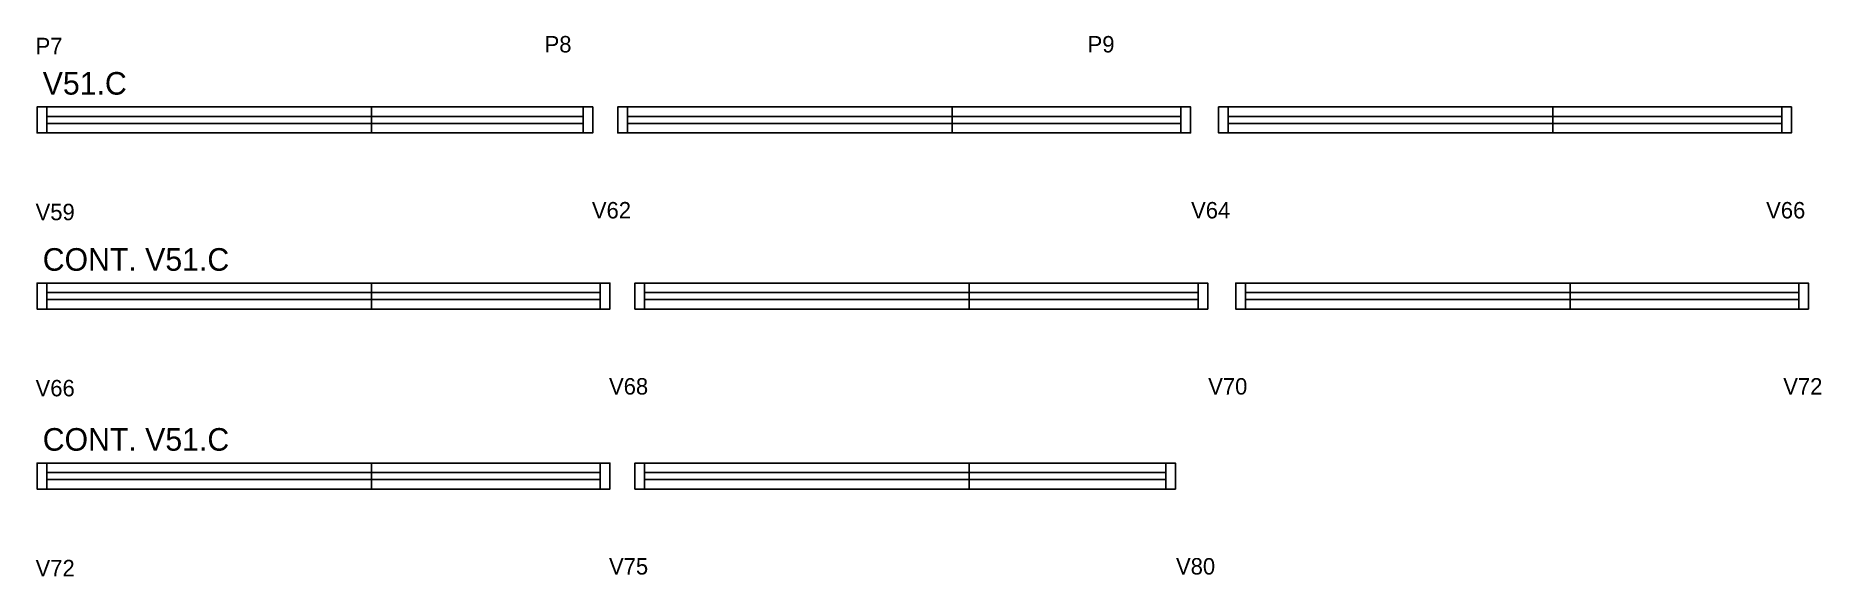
# Model space of a CAD drawing. Header units: metres. Extents: x 4083 to 5386, y 1771 to 2166.
import ezdxf

# ---------------------------------------------------------------- set-up
doc = ezdxf.new("R2010")
doc.units = ezdxf.units.M
for name, color, linetype in [('5', 7, 'Continuous'), ('NOMENCLATURA', 7, 'Continuous'), ('Painéis', 7, 'Continuous'), ('SARR_2.2x7', 7, 'Continuous')]:
    doc.layers.add(name, color=color, linetype=linetype)

msp = doc.modelspace()

# ---------------------------------------------------------------- linework, layer by layer
at = {"layer": 'Painéis', "color": 7, "lineweight": 25}
for points in [[(4327.8, 2094.6), (4083.8, 2094.6), (4083.8, 2113.6), (4327.8, 2113.6)], [(4327.8, 2113.6), (4489.3, 2113.6), (4489.3, 2094.6), (4327.8, 2094.6)], [(4751.6, 2094.6), (4507.6, 2094.6), (4507.6, 2113.6), (4751.6, 2113.6)], [(4751.6, 2113.6), (4925.6, 2113.6), (4925.6, 2094.6), (4751.6, 2094.6)], [(5190.1, 2094.6), (4946.1, 2094.6), (4946.1, 2113.6), (5190.1, 2113.6)], [(5190.1, 2113.6), (5364.1, 2113.6), (5364.1, 2094.6), (5190.1, 2094.6)], [(4327.8, 1966), (4083.8, 1966), (4083.8, 1985), (4327.8, 1985)], [(4327.8, 1985), (4501.8, 1985), (4501.8, 1966), (4327.8, 1966)], [(4764.1, 1966), (4520.1, 1966), (4520.1, 1985), (4764.1, 1985)], [(4764.1, 1985), (4938.1, 1985), (4938.1, 1966), (4764.1, 1966)], [(5202.6, 1966), (4958.6, 1966), (4958.6, 1985), (5202.6, 1985)], [(5202.6, 1985), (5376.6, 1985), (5376.6, 1966), (5202.6, 1966)], [(4327.8, 1834.6), (4083.8, 1834.6), (4083.8, 1853.6), (4327.8, 1853.6)], [(4327.8, 1853.6), (4501.8, 1853.6), (4501.8, 1834.6), (4327.8, 1834.6)], [(4764.1, 1834.6), (4520.1, 1834.6), (4520.1, 1853.6), (4764.1, 1853.6)], [(4764.1, 1853.6), (4914.6, 1853.6), (4914.6, 1834.6), (4764.1, 1834.6)]]:
    msp.add_lwpolyline(points, close=True, dxfattribs=at)
at = {"layer": 'SARR_2.2x7', "color": 7, "lineweight": 25}
for p, q in [((4090.8, 2113.6), (4090.8, 2094.6)), ((4482.3, 2113.6), (4482.3, 2094.6)), ((4514.6, 2113.6), (4514.6, 2094.6)), ((4918.6, 2113.6), (4918.6, 2094.6)), ((4953.1, 2113.6), (4953.1, 2094.6)), ((5357.1, 2113.6), (5357.1, 2094.6)), ((4327.8, 2106.6), (4090.8, 2106.6)), ((4090.8, 2101.6), (4327.8, 2101.6)), ((4482.3, 2106.6), (4327.8, 2106.6)), ((4327.8, 2101.6), (4482.3, 2101.6)), ((4751.6, 2106.6), (4514.6, 2106.6)), ((4514.6, 2101.6), (4751.6, 2101.6)), ((4918.6, 2106.6), (4751.6, 2106.6)), ((4751.6, 2101.6), (4918.6, 2101.6)), ((5190.1, 2106.6), (4953.1, 2106.6)), ((4953.1, 2101.6), (5190.1, 2101.6)), ((5357.1, 2106.6), (5190.1, 2106.6)), ((5190.1, 2101.6), (5357.1, 2101.6)), ((4090.8, 1985), (4090.8, 1966)), ((4494.8, 1985), (4494.8, 1966)), ((4527.1, 1985), (4527.1, 1966)), ((4931.1, 1985), (4931.1, 1966)), ((4965.6, 1985), (4965.6, 1966)), ((5369.6, 1985), (5369.6, 1966)), ((4327.8, 1978), (4090.8, 1978)), ((4090.8, 1973), (4327.8, 1973)), ((4494.8, 1978), (4327.8, 1978)), ((4327.8, 1973), (4494.8, 1973)), ((4764.1, 1978), (4527.1, 1978)), ((4527.1, 1973), (4764.1, 1973)), ((4931.1, 1978), (4764.1, 1978)), ((4764.1, 1973), (4931.1, 1973)), ((5202.6, 1978), (4965.6, 1978)), ((4965.6, 1973), (5202.6, 1973)), ((5369.6, 1978), (5202.6, 1978)), ((5202.6, 1973), (5369.6, 1973)), ((4090.8, 1853.6), (4090.8, 1834.6)), ((4494.8, 1853.6), (4494.8, 1834.6)), ((4527.1, 1853.6), (4527.1, 1834.6)), ((4907.6, 1853.6), (4907.6, 1834.6)), ((4327.8, 1846.6), (4090.8, 1846.6)), ((4090.8, 1841.6), (4327.8, 1841.6)), ((4494.8, 1846.6), (4327.8, 1846.6)), ((4327.8, 1841.6), (4494.8, 1841.6)), ((4764.1, 1846.6), (4527.1, 1846.6)), ((4527.1, 1841.6), (4764.1, 1841.6)), ((4907.6, 1846.6), (4764.1, 1846.6)), ((4764.1, 1841.6), (4907.6, 1841.6))]:
    msp.add_line(p, q, dxfattribs=at)

# ---------------------------------------------------------------- texts
at = {"layer": '5', "color": 7, "lineweight": 25}
for s, p in [('P7', (4082.7, 2152.1)), ('P8', (4454.2, 2153.4)), ('P9', (4850.5, 2153.4)), ('V59', (4082.7, 2030.9)), ('V62', (4488.7, 2032.2)), ('V64', (4926, 2032.2)), ('V66', (5345.7, 2032.2)), ('V68', (4501.2, 1903.6)), ('V70', (4938.5, 1903.6)), ('V72', (5358.2, 1903.6)), ('V66', (4082.7, 1902.3)), ('V72', (4082.7, 1770.9)), ('V75', (4501.2, 1772.2)), ('V80', (4915, 1772.2))]:
    msp.add_text(s, height=12, dxfattribs=at).set_placement(p)
at = {"layer": 'NOMENCLATURA', "color": 7, "lineweight": 25}
for s, p in [('V51.C', (4087.9, 2122.6)), ('CONT. V51.C', (4087.9, 1994)), ('CONT. V51.C', (4087.9, 1862.6))]:
    msp.add_text(s, height=16.5, dxfattribs=at).set_placement(p)

doc.saveas('drawing.dxf')
